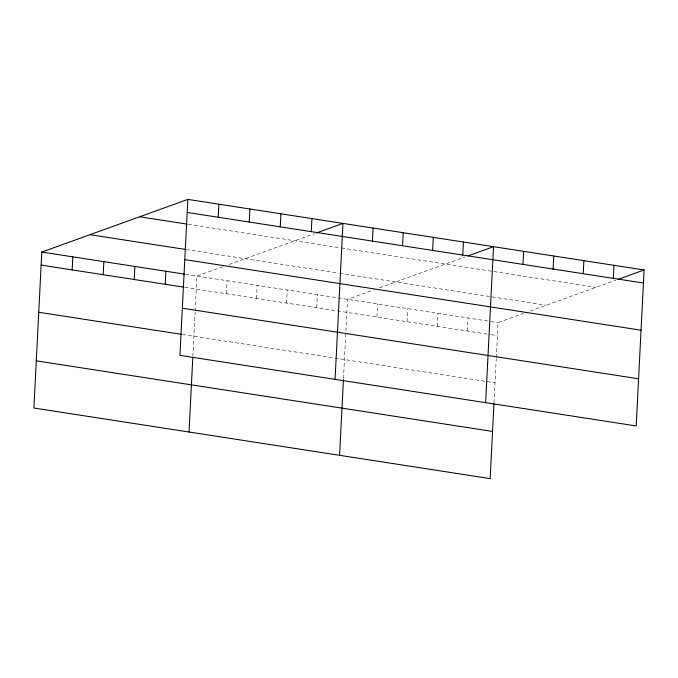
<?xml version="1.0" encoding="UTF-8"?>
<svg xmlns="http://www.w3.org/2000/svg" width="678" height="678" viewBox="0 0 678 678"><rect width="100%" height="100%" fill="white"/><g stroke="black" fill="none" stroke-linecap="round" stroke-linejoin="round"><path stroke-width="0.51" stroke-dasharray="3.39 2.54" d="M192.866 356.331L195.103 312.16M195.154 311.109L196.934 276.048L222.443 266.852M226.384 293.752L227.045 280.709M256.496 298.413L257.157 285.362M286.608 303.074L287.269 290.023M316.719 307.727L317.38 294.676M343.483 378.561L347.492 299.337L373.951 289.794M376.951 317.041L377.612 303.998M407.063 321.703L407.724 308.651M437.174 326.355L437.835 313.312M467.286 331.017L467.947 317.965M493.999 402.91L496.237 358.73M496.288 357.687L498.059 322.626L523.577 313.431M229.062 264.462L314.617 233.613M379.621 287.752L465.184 256.903M530.188 311.041L615.751 280.192M188.255 224.299L340.466 247.843M341.5 247.995L595.911 287.353M186.17 249.555L338.576 273.132M339.619 273.285L546.256 305.253M185.552 274.285L489.753 321.338M490.796 321.499L498.059 322.626M184.891 287.336L490.135 334.551M491.169 334.712L497.398 335.678M182.501 334.5L495.008 382.841"/><path stroke-width="1.02" d="M187.84 199.4L179.941 355.374L636.201 425.945L644.1 269.971L187.84 199.4L41.799 252.055L33.9 408.029L490.16 478.6L493.94 403.969M72.165 269.903L72.826 256.852M103.192 274.7L103.853 261.649M134.219 279.497L134.88 266.454M165.246 284.302L165.907 271.251M189.026 432.022L192.806 357.391M218.206 217.248L218.867 204.205M249.233 222.053L249.894 209.002M280.251 226.85L280.912 213.799M311.278 231.647L311.939 218.596M335.068 379.366L342.966 223.401L316.507 232.935M339.593 455.311L343.432 379.621M372.417 241.105L373.078 228.054M402.537 245.758L403.198 232.715M432.649 250.419L433.31 237.368M462.76 255.081L463.421 242.029M485.634 402.656L493.533 246.682L468.023 255.886M522.984 264.395L523.645 251.343M553.095 269.047L553.756 256.004M583.216 273.709L583.877 260.657M613.327 278.37L613.988 265.318M617.641 279.514L644.1 269.971M187.179 212.451L643.439 283.023M139.643 216.774L187.221 224.138M89.996 234.681L185.136 249.394M184.789 259.615L641.049 330.186M41.799 252.055L184.518 274.132M41.138 265.106L183.857 287.175M182.331 308.21L638.591 378.782M38.748 312.27L181.467 334.339M36.29 360.857L492.55 431.437"/></g></svg>
